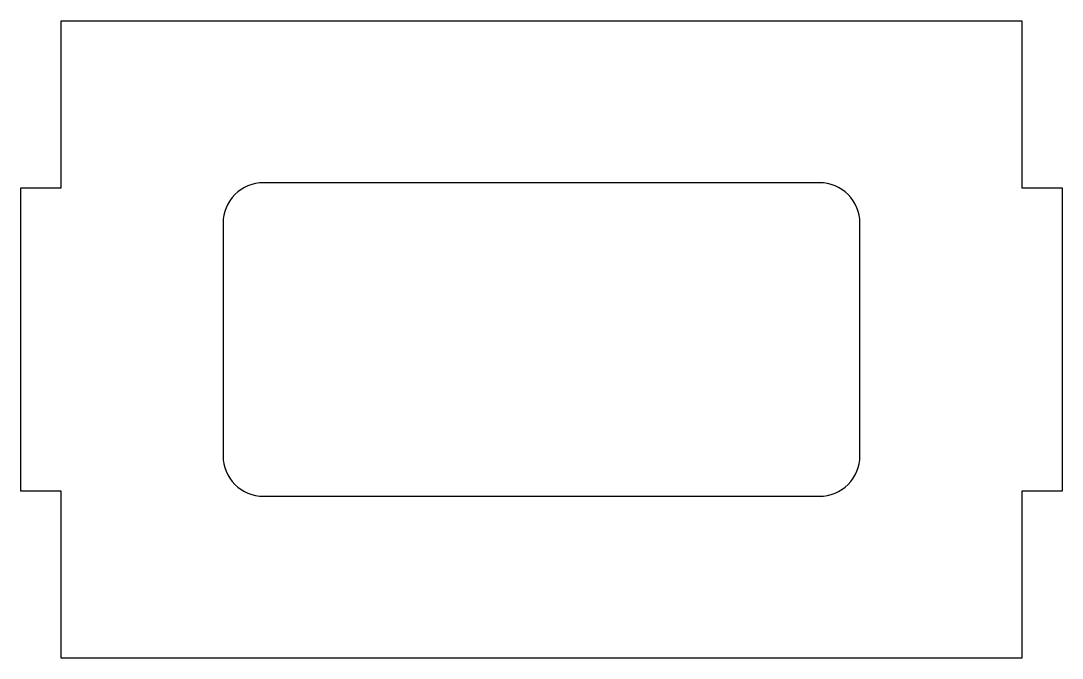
# Model space of a CAD drawing. Header units: millimetres. Extents: x -52 to 52, y -32 to 32.
import ezdxf

# ---------------------------------------------------------------- set-up
doc = ezdxf.new("R2010")
doc.units = ezdxf.units.MM
doc.layers.get('0').update_dxf_attribs({"linetype": 'CONTINUOUS'})

msp = doc.modelspace()

# ---------------------------------------------------------------- linework, layer by layer
msp.add_lwpolyline([(47.5, 15), (51.5, 15), (51.5, -15), (47.5, -15), (47.5, -31.5), (-47.5, -31.5), (-47.5, -15), (-51.5, -15), (-51.5, 15), (-47.5, 15), (-47.5, 31.5), (47.5, 31.5)], close=True)
msp.add_lwpolyline([(-31.5, 11.5), (-31.5, -11.5, 0.414214), (-27.5, -15.5), (27.5, -15.5, 0.414214), (31.5, -11.5), (31.5, 11.5, 0.414214), (27.5, 15.5), (-27.5, 15.5, 0.414214)], format="xyb", close=True)

doc.saveas('drawing.dxf')
